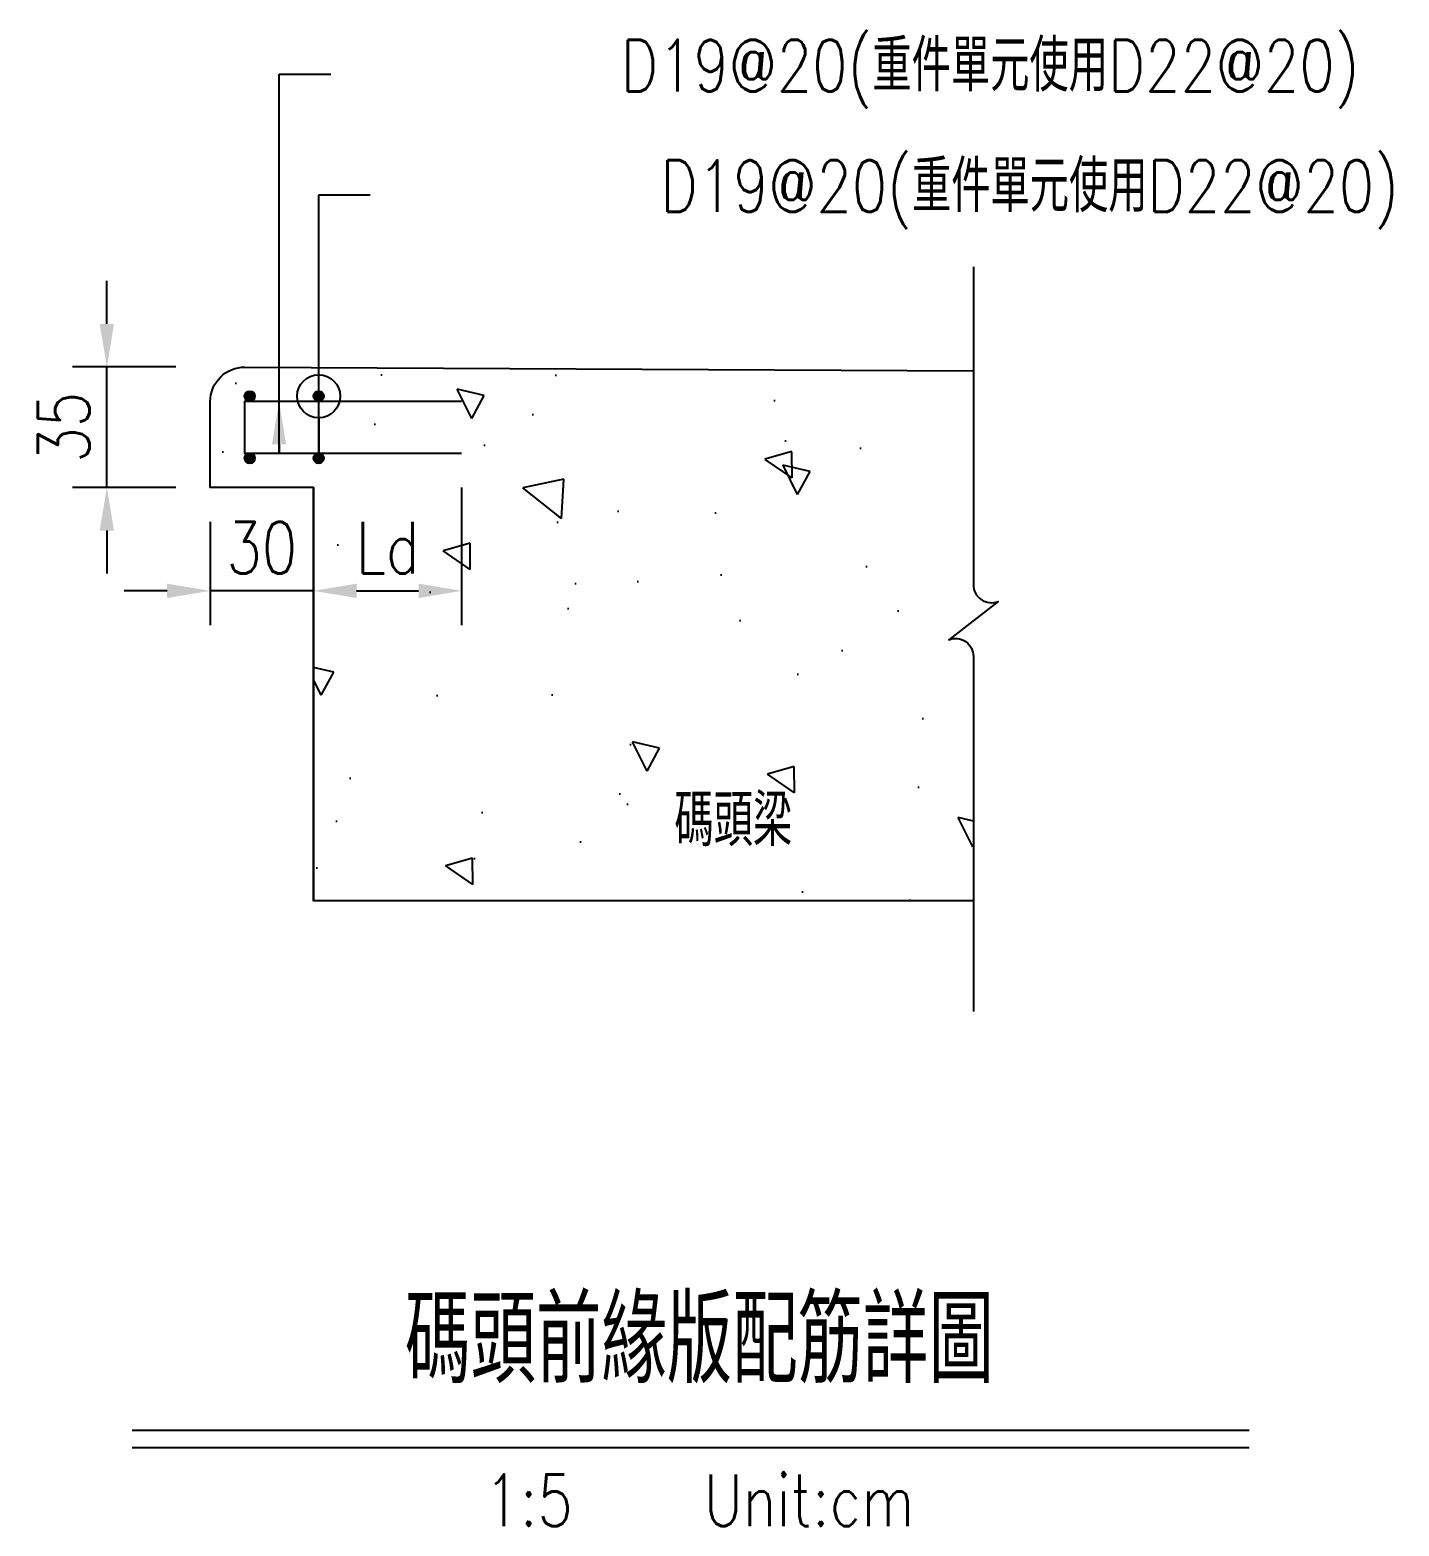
# Model space of a CAD drawing. Extents: x -791 to 13121, y -31587 to 2944.
# Drawn here: x 7049 to 7844, y -31256 to -30388 of the extents above; entities that cross this region are included whole.
import ezdxf
from ezdxf import colors
from ezdxf.entities.mleader import LeaderData, LeaderLine
from ezdxf.enums import TextEntityAlignment as Align
from ezdxf.math import Vec2, Vec3

# ---------------------------------------------------------------- set-up
doc = ezdxf.new("R2010")
doc.units = 0
doc.header["$LTSCALE"] = 0.05
doc.layers.get('0').update_dxf_attribs({"linetype": 'CONTINUOUS'})
doc.layers.get('Defpoints').update_dxf_attribs({"linetype": 'CONTINUOUS'})
for name, color, linetype in [('HB_0', 7, 'CONTINUOUS'), ('HB_DIM', 1, 'CONTINUOUS'), ('HB_ReBar', 3, 'CONTINUOUS'), ('HB_TXT_CTEXT', 2, 'CONTINUOUS')]:
    doc.layers.add(name, color=color, linetype=linetype)
doc.styles.get("Standard").update_dxf_attribs({"font": 'ROMANS.shx', "width": 0.8, "bigfont": 'lchinap.shx'})
doc.dimstyles.new('10', dxfattribs={"dimscale": 10, "dimtxt": 3, "dimasz": 2.5, "dimexe": 2, "dimexo": 2, "dimgap": 1, "dimtad": 1, "dimdec": 0, "dimlfac": 0.1, "dimdsep": 46, "dimtxsty": 'Standard', "dimcen": 0, "dimclrt": 2, "dimadec": 0, "dimazin": 0, "dimtfac": 1, "dimtdec": 0, "dimtix": 1, "dimtmove": 2, "dimatfit": 3, "dimfxl": 0, "dimtolj": 1, "dimtzin": 0, "dimarcsym": 0})

# ---------------------------------------------------------------- blocks, each defined once
blk = doc.blocks.new('*D750')
at = {"layer": 'Defpoints', "color": 0, "linetype": 'Continuous'}
for p in [(7153.68, -30653.22), (7213.68, -30653.22), (7153.68, -30713.22)]:
    blk.add_point(p, dxfattribs=at)
at = {"layer": 'HB_DIM', "color": 0, "linetype": 'Continuous', "lineweight": -2}
for p, q in [((7153.68, -30673.22), (7153.68, -30733.22)), ((7213.68, -30673.22), (7213.68, -30733.22)), ((7128.68, -30713.22), (7103.68, -30713.22)), ((7213.68, -30713.22), (7153.68, -30713.22)), ((7238.68, -30713.22), (7263.68, -30713.22))]:
    blk.add_line(p, q, dxfattribs=at)
at = {"layer": 'HB_DIM', "color": 0, "linetype": 'Continuous'}
for points in [[(7128.68, -30709.06), (7128.68, -30717.39), (7153.68, -30713.22)], [(7238.68, -30709.06), (7238.68, -30717.39), (7213.68, -30713.22)]]:
    blk.add_solid(points, dxfattribs=at)
at = {"layer": 'HB_DIM', "color": 2, "linetype": 'Continuous', "insert": (7183.68, -30688.22), "char_height": 30, "attachment_point": 5}
blk.add_mtext('\\A1;30', dxfattribs=at)
blk = doc.blocks.new('*D751')
at = {"layer": 'Defpoints', "color": 0, "linetype": 'Continuous'}
for p in [(7093.68, -30583.22), (7153.68, -30583.22), (7153.68, -30653.22)]:
    blk.add_point(p, dxfattribs=at)
at = {"layer": 'HB_DIM', "color": 0, "linetype": 'Continuous', "lineweight": -2}
for p, q in [((7093.68, -30558.22), (7093.68, -30533.22)), ((7133.68, -30583.22), (7073.68, -30583.22)), ((7093.68, -30653.22), (7093.68, -30583.22)), ((7133.68, -30653.22), (7073.68, -30653.22)), ((7093.68, -30678.22), (7093.68, -30703.22))]:
    blk.add_line(p, q, dxfattribs=at)
at = {"layer": 'HB_DIM', "color": 0, "linetype": 'Continuous'}
for points in [[(7089.51, -30558.22), (7097.84, -30558.22), (7093.68, -30583.22)], [(7089.51, -30678.22), (7097.84, -30678.22), (7093.68, -30653.22)]]:
    blk.add_solid(points, dxfattribs=at)
at = {"layer": 'HB_DIM', "color": 2, "linetype": 'Continuous', "insert": (7068.68, -30618.22), "char_height": 30, "attachment_point": 5, "rotation": 90}
blk.add_mtext('\\A1;35', dxfattribs=at)
blk = doc.blocks.new('_DotBlank')
at = {"color": 0, "linetype": 'ByBlock', "lineweight": -2}
blk.add_line((-0.5, 0), (-1, 0), dxfattribs=at)
blk.add_circle((0, 0), 0.5, dxfattribs=at)
blk = doc.blocks.new('ReBarPoint')
at = {"layer": 'HB_0'}
h = blk.add_hatch(color=0, dxfattribs=at)
h.dxf.hatch_style = 1
edge = h.paths.add_edge_path()
edge.add_arc((0, 0), 1.5, 0, 360)
at = {"layer": 'HB_ReBar', "color": 0}
blk.add_circle((0, 0), 1.5, dxfattribs=at)
blk = doc.blocks.new('*D753')
at = {"layer": 'Defpoints', "color": 0, "linetype": 'Continuous'}
for p in [(7299.68, -30633.22), (7213.68, -30653.22), (7299.68, -30713.22)]:
    blk.add_point(p, dxfattribs=at)
at = {"layer": 'HB_DIM', "color": 0, "linetype": 'Continuous', "lineweight": -2}
for p, q in [((7299.68, -30653.22), (7299.68, -30733.22)), ((7213.68, -30673.22), (7213.68, -30733.22)), ((7238.68, -30713.22), (7274.68, -30713.22))]:
    blk.add_line(p, q, dxfattribs=at)
at = {"layer": 'HB_DIM', "color": 0, "linetype": 'Continuous'}
for points in [[(7238.68, -30709.06), (7238.68, -30717.39), (7213.68, -30713.22)], [(7274.68, -30709.06), (7274.68, -30717.39), (7299.68, -30713.22)]]:
    blk.add_solid(points, dxfattribs=at)
at = {"layer": 'HB_DIM', "color": 2, "linetype": 'Continuous', "insert": (7256.68, -30688.22), "char_height": 30, "attachment_point": 5}
blk.add_mtext('\\A1;Ld', dxfattribs=at)

msp = doc.modelspace()

# ---------------------------------------------------------------- hatches: boundary and pattern name
at = {"layer": 'HB_TXT_CTEXT'}
h = msp.add_hatch(dxfattribs=at)
h.set_pattern_fill('AR-CONC', color=1, angle=95.439279, style=0)
h.set_pattern_definition([(145.4393, (3884.07, 214.97), (-1.4021, 182.8752), [19.05, -209.55]), (90.4393, (3884.07, 214.97), (-186.8558, -53.1952), [15.24, -167.6406]), (195.8907, (3883.95, 230.2), (-188.2579, 129.68005), [16.19, -178.0902]), (141.6235, (3833.5, 210.15), (16.1572, 273.8437), [28.575, -314.325]), (192.0748, (3834.85, 232.97), (-268.8157, 212.8814), [24.285, -267.1356]), (86.6234, (3833.5, 210.15), (-268.8157, 212.8814), [22.86, -251.4597]), (116.4393, (3843.73, 236.64), (87.4331, 160.6255), [19.05, -209.55]), (61.4393, (3843.73, 236.64), (-189.2169, 44.0644), [15.24, -167.64]), (166.8907, (3851.02, 250.02), (-101.7838, 204.6899), [16.19, -178.0899]), (132.93928, (3884.07, 214.965), (-84.46708, -4.94034), [0, -165.608, 0, -170.18, 0, -168.275]), (102.93928, (3884.07, 214.965), (-106.06337, 57.0226), [0, -97.028, 0, -161.798, 0, -64.135]), (62.93928, (3889.44, 158.58), (-7.1498, 135.52309), [0, -63.5, 0, -198.12, 0, -262.89]), (52.9393, (3891.85, 133.29), (-39.3533, 145.052), [0, -82.55, 0, -131.572, 0, -186.69])])
h.paths.add_polyline_path([(7596.918, -30585.439), (7216.675, -30583.538), (7216.675, -30587.723, -0.4142136), (7229.175, -30600.223, -0.4142136), (7216.675, -30612.723), (7216.675, -30623.723, -0.4142136), (7229.175, -30636.223, -1), (7204.175, -30636.223, -0.0606657), (7204.541, -30633.223), (7176.675, -30633.223, -0.4142136), (7179.675, -30636.223, -1), (7173.675, -30636.223, -0.4142136), (7176.675, -30633.223), (7173.675, -30633.223), (7173.675, -30603.223), (7176.675, -30603.223, -0.4142136), (7173.675, -30600.223, -1), (7179.675, -30600.223, -0.4142136), (7176.675, -30603.223), (7193.675, -30603.223), (7193.675, -30583.423), (7173.775, -30583.323, 0.4156788), (7153.675, -30603.323), (7153.675, -30653.223), (7213.675, -30653.223), (7213.675, -30893.223), (7596.918, -30893.223), (7596.918, -30751.239, 0.5294727), (7582.616, -30741.628), (7611.22, -30719.399, -0.5294727), (7596.918, -30709.68)])
h.paths.add_polyline_path([(7233.175, -30710.723), (7280.175, -30710.723), (7280.175, -30665.723), (7233.175, -30665.723)], flags=24)
h.paths.add_polyline_path([(7387.457, -30877.302), (7527.52, -30877.302), (7527.52, -30812.614), (7387.457, -30812.614)], flags=24)

# ---------------------------------------------------------------- linework, layer by layer
at = {"layer": 'HB_0'}
msp.add_lwpolyline([(7213.675, -30653.223), (7153.675, -30653.223), (7153.675, -30603.323, -0.4156788), (7173.775, -30583.323), (7596.918, -30585.439)], format="xyb", dxfattribs=at)
at = {"layer": 'HB_0', "color": 3}
msp.add_lwpolyline([(7299.675, -30603.223), (7173.675, -30603.223), (7173.675, -30633.223), (7299.675, -30633.223)], dxfattribs=at)
at = {"layer": 'HB_0'}
msp.add_lwpolyline([(7596.918, -30893.223), (7213.675, -30893.223), (7213.675, -30653.223), (7213.675, -30893.223)], dxfattribs=at)
at = {"layer": 'HB_DIM', "linetype": 'Continuous'}
msp.add_lwpolyline([(7596.918, -30525.051), (7596.918, -30709.68, 0.5294727), (7611.22, -30719.399), (7582.616, -30741.628, -0.5328152), (7596.918, -30751.347), (7596.918, -30957.493)], format="xyb", dxfattribs=at)
at = {"layer": 'HB_TXT_CTEXT', "color": 3, "linetype": 'Continuous'}
msp.add_line((7108.389, -31200.577), (7757.122, -31200.577), dxfattribs=at)
at = {"layer": 'HB_TXT_CTEXT', "color": 1, "linetype": 'Continuous'}
msp.add_line((7108.389, -31210.577), (7757.122, -31210.577), dxfattribs=at)

# ---------------------------------------------------------------- block references
at = {"layer": 'HB_ReBar', "xscale": 2, "yscale": 2, "zscale": 2}
for p in [(7176.675, -30600.223), (7216.675, -30600.223), (7176.675, -30636.223), (7216.675, -30636.223)]:
    msp.add_blockref('ReBarPoint', p, dxfattribs=at)

# ---------------------------------------------------------------- texts
at = {"layer": 'HB_TXT_CTEXT', "linetype": 'Continuous', "width": 0.8}
for s, p in [('碼頭梁', (7457.488, -30844.958)), ('1:5    Unit:cm', (7437.853, -31240.577))]:
    msp.add_text(s, height=30, dxfattribs=at).set_placement(p, align=Align.MIDDLE)
at = {"layer": 'HB_TXT_CTEXT', "color": 3, "linetype": 'Continuous', "width": 0.8}
msp.add_text('碼頭前緣版配筋詳圖', height=50, dxfattribs=at).set_placement((7437.853, -31145.577), align=Align.MIDDLE)

# ---------------------------------------------------------------- dimensions: what is measured, and where the dimension line sits
at = {"layer": 'HB_DIM', "linetype": 'Continuous'}
dim = msp.add_linear_dim(base=(7093.675, -30583.223), p1=(7153.675, -30653.223), p2=(7153.675, -30583.223), angle=90, dimstyle='10', override={"dimlfac": 0.5}, dxfattribs=at)
dim.commit()
dim.dimension.update_dxf_attribs({"geometry": '*D751', "text_midpoint": (7068.675, -30618.223)})
dim = msp.add_linear_dim(base=(7299.675, -30713.223), p1=(7213.675, -30653.223), p2=(7299.675, -30633.223), text='Ld', dimstyle='10', override={"dimlfac": 0.5}, dxfattribs=at)
dim.commit()
dim.dimension.update_dxf_attribs({"geometry": '*D753', "text_midpoint": (7256.675, -30688.223)})
dim = msp.add_linear_dim(base=(7153.675, -30713.223), p1=(7213.675, -30653.223), p2=(7153.675, -30653.223), dimstyle='10', override={"dimlfac": 0.5}, dxfattribs=at)
dim.commit()
dim.dimension.update_dxf_attribs({"geometry": '*D750', "text_midpoint": (7183.675, -30688.223)})

# ---------------------------------------------------------------- leaders
at = {"layer": 'HB_DIM'}
ml = msp.add_multileader_mtext('Standard', dxfattribs=at)
ml.set_content('D19@20(重件單元使用D22@20)', color=2)
ml.set_leader_properties(color=1)
ml.build(insert=Vec2(0, 0))
ml.multileader.update_dxf_attribs({"dogleg_length": 3, "arrow_head_size": 25, "scale": 10})
ctx = ml.context
ctx.base_point, ctx.scale, ctx.char_height, ctx.arrow_head_size, ctx.landing_gap_size, ctx.plane_origin = Vec3(7223.675, -30413.223), 10, 30, 25, 30, Vec3(6887.216, -30466.593)
ctx.text_align_type = 2
notes = []
notes.append((ctx, [(0, (1, 1, 0), (7193.675, -30413.223), (1, 0), 30, [(1, [(7193.675, -30603.223), (7193.675, -30633.223)], 0, [])])]))
ctx.mtext.insert, ctx.mtext.alignment, ctx.mtext.flow_direction = Vec3(7821.104, -30393.223), 3, 5
ml = msp.add_multileader_mtext('Standard', dxfattribs=at)
ml.set_content('D19@20(重件單元使用D22@20)', color=2)
ml.set_leader_properties(color=1)
ml.set_arrow_properties(name='DOTBLANK')
ml.build(insert=Vec2(0, 0))
ml.multileader.update_dxf_attribs({"dogleg_length": 3, "arrow_head_size": 25, "scale": 10})
ctx = ml.context
ctx.base_point, ctx.scale, ctx.char_height, ctx.arrow_head_size, ctx.landing_gap_size, ctx.plane_origin = Vec3(7246.675, -30483.223), 10, 30, 25, 30, Vec3(6910.216, -30516.593)
ctx.text_align_type = 2
notes.append((ctx, [(0, (1, 1, 0), (7216.675, -30483.223), (1, 0), 30, [(1, [(7216.675, -30600.223), (7216.675, -30636.223)], 0, [])])]))
ctx.mtext.insert, ctx.mtext.alignment, ctx.mtext.flow_direction = Vec3(7844.104, -30463.223), 3, 5
for ctx, leaders in notes:
    for number, flags, end, landing, length, lines in leaders:
        leader = LeaderData()
        leader.index, (leader.has_last_leader_line, leader.has_dogleg_vector, leader.attachment_direction) = number, flags
        leader.last_leader_point, leader.dogleg_vector, leader.dogleg_length = Vec3(end), Vec3(landing), length
        for number, points, colour, breaks in lines:
            line = LeaderLine()
            line.index, line.vertices, line.color, line.breaks = number, Vec3.list(points), colors.encode_raw_color(colour), breaks
            leader.lines.append(line)
        ctx.leaders.append(leader)

doc.saveas('drawing.dxf')
